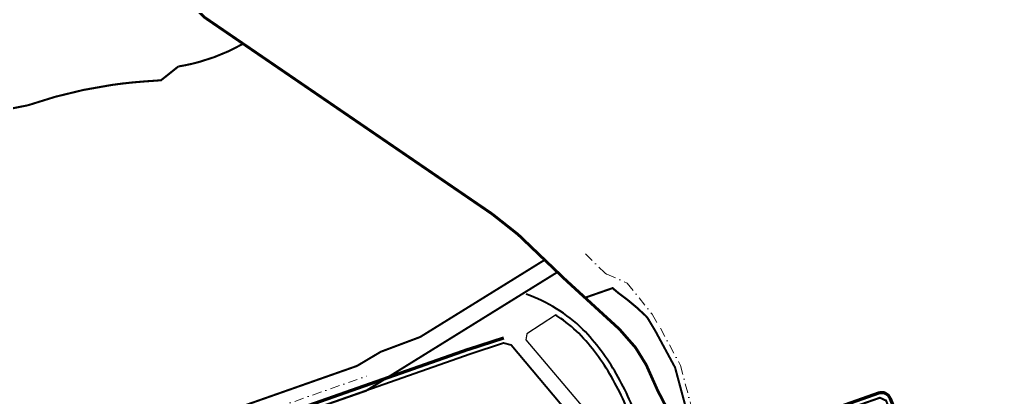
# Model space of a CAD drawing. Header units: millimetres. Extents: x 583747 to 597033, y 2304962 to 2309584.
# Drawn here: x 592154 to 593190, y 2308222 to 2308623 of the extents above; entities that cross this region are included whole.
import ezdxf

# ---------------------------------------------------------------- set-up
doc = ezdxf.new("R2010")
doc.units = ezdxf.units.MM
for name, pattern in [('DASHDOT', [1, 0.5, -0.25, 0, -0.25]), ('DASHED', [4.5, 3, -1.5]), ('PHANTOM2', [1.25, 0.625, -0.125, 0.125, -0.125, 0.125, -0.125]), ('RANHGIOI', [10, 6, -1.7, 0.6, -1.7]), ('RGXA', [10.3, 6, -2, 0.3, -2])]:
    doc.linetypes.add(name, pattern=pattern)
for name, color, linetype, lineweight in [('00_bo_sdd', 7, 'Continuous', 30), ('00_o pho', 2, 'RANHGIOI', 13), ('00_tim_duong', 1, 'DASHDOT', 13), ('DUONG', 5, 'Continuous', 80), ('HE', 7, 'Continuous', 40), ('Rgphuong', 5, 'RGXA', 13), ('TREE1', 93, 'Continuous', 13)]:
    doc.layers.add(name, color=color, linetype=linetype, lineweight=lineweight)

# ---------------------------------------------------------------- blocks, each defined once
blk = doc.blocks.new('www')
at = {"layer": '00_bo_sdd'}
blk.add_lwpolyline([(19295.763, 15031.623), (19248.734, 15008.748), (19275.087, 14964.925, 0.01372646), (19296.71, 14977.539, 0.0116811), (19389.574, 15038.231, 0.03129996), (19440.874, 15078.443, 0.07832005), (19466.972, 15110.253, 0.05893769), (19496.093, 15176.706, 0.06194059), (19507.068, 15240.053, 0.06448143), (19504.862, 15267.247, 0.02903071), (19492.636, 15311.807, 0.049328), (19468.568, 15365.07, 0.05929444), (19433.988, 15411.376, 0.04356892), (19411.7, 15429.273, 0.08016133), (19409.093, 15430.467), (19378.742, 15410.947), (19377.761, 15404.421), (19442.262, 15327.945), (19459.505, 15290.746), (19466.827, 15260.778), (19462.988, 15217.923), (19452.371, 15178.895), (19426.642, 15142.098), (19357.616, 15077.199)], format="xyb", close=True, dxfattribs=at)
for points in [[(19318.626, 15389.764), (18978.82, 15270.263)], [(19429.073, 15319.541), (19362.006, 15399.058), (19354.03, 15401.328), (19318.626, 15389.764)], [(19429.073, 15319.541), (19362.006, 15399.058), (19354.03, 15401.328), (19318.626, 15389.764), (19114.462, 15317.965)]]:
    blk.add_lwpolyline(points, dxfattribs=at)
at = {"layer": '00_o pho', "color": 2, "linetype": 'PHANTOM2', "ltscale": 10, "const_width": 2.2}
for points in [[(18701.26, 15208.726), (18923.992, 15286.306), (18971.194, 15296.778), (19198.657, 15376.772), (19223.924, 15391.818), (19265.731, 15407.508), (19368.84, 15471.411), (19397.65, 15489.267), (19369.543, 15516.154), (19342.054, 15537.913), (19078.048, 15718.525, -0.0624397), (19030.898, 15699.081, -0.02691136), (19009.343, 15694.428), (18990.963, 15679.799), (18973.561, 15678.569, 0.01804962), (18938.934, 15674.862, 0.04761991), (18849.818, 15653.251), (18798.498, 15643.159)], [(19567.519, 15257.159), (19535.871, 15375.14), (19515.027, 15413.77), (19507.481, 15426.421, 0.06471877), (19504.654, 15430.011, 0.03882936), (19476.012, 15453.98, -0.02166682), (19475.516, 15454.368), (19469.674, 15459.346), (19440.442, 15449.156), (19455.255, 15435.582), (19476.861, 15415.785), (19494.029, 15396.19), (19505.366, 15377.817), (19517.313, 15350.955), (19527.055, 15332.208)]]:
    blk.add_lwpolyline(points, format="xyb", dxfattribs=at)
blk.add_lwpolyline([(19527.055, 15332.208), (19517.313, 15350.955), (19505.366, 15377.817), (19494.029, 15396.19), (19476.861, 15415.785), (19455.255, 15435.582), (19440.442, 15449.156), (19419.981, 15467.906), (19411.197, 15476.308), (19208.332, 15350.434), (18978.82, 15270.263)], dxfattribs=at)
blk.add_lwpolyline([(19759.561, 15340.043), (19753.032, 15343.042), (19585.213, 15284.314), (19578.226, 15281.939), (19574.788, 15275.501), (19580.024, 15253.361), (19571.472, 15175.886), (19552.87, 15120.515), (19528.326, 15065.403), (19530.78, 15058.875), (19551.477, 15049.822), (19568.859, 15044.91), (19622.098, 14978.95), (19638.489, 14958.641), (19673.699, 14915.019), (19681.094, 14913.754), (19874.001, 15032.795), (19876.446, 15040.081)], close=True, dxfattribs=at)
at = {"layer": '00_tim_duong', "ltscale": 20}
blk.add_lwpolyline([(19440.783, 15495.781), (19461.055, 15475.761, 0.09313016), (19463.505, 15474.109), (19485.221, 15464.73), (19511.433, 15431.551), (19520.266, 15416.744), (19541.505, 15377.381), (19573.42, 15258.406)], format="xyb", dxfattribs=at)
blk.add_lwpolyline([(19440.783, 15495.781), (19461.055, 15475.761, 0.09313016), (19463.505, 15474.109), (19485.221, 15464.73), (19511.433, 15431.551), (19520.266, 15416.744), (19541.505, 15377.381), (19573.42, 15258.406)], format="xyb", dxfattribs=at)
blk.add_lwpolyline([(19440.783, 15495.781), (19461.055, 15475.761, 0.09313016), (19463.505, 15474.109), (19485.221, 15464.73), (19511.433, 15431.551), (19520.266, 15416.744), (19541.505, 15377.381), (19573.42, 15258.406)], format="xyb", dxfattribs=at)
blk.add_lwpolyline([(19440.783, 15495.781), (19461.055, 15475.761, 0.09313016), (19463.505, 15474.109), (19485.221, 15464.73), (19511.433, 15431.551), (19520.266, 15416.744), (19541.505, 15377.381), (19573.42, 15258.406)], format="xyb", dxfattribs=at)
blk.add_lwpolyline([(18693.561, 15184.784), (18962.037, 15279.201), (19208.846, 15365.998)], dxfattribs=at)
blk.add_lwpolyline([(18693.561, 15184.784), (18962.037, 15279.201), (19208.846, 15365.998)], dxfattribs=at)
at = {"layer": 'DUONG'}
for points in [[(19019.748, 15130.672), (18972.061, 15262.491, -0.41683772), (18978.147, 15275.326), (19317.02, 15394.5, -0.00561851), (19317.127, 15394.535), (19354.283, 15406.671)], [(19019.748, 15130.672), (18972.061, 15262.491, -0.41683772), (18978.147, 15275.326), (19317.02, 15394.5, -0.00561851), (19317.127, 15394.535), (19354.283, 15406.671)], [(19771.539, 15323.055), (19764.163, 15342.006, 0.40472066), (19751.521, 15347.811), (19604.559, 15296.047, 0.3920472), (19598.224, 15284.021), (19599.635, 15278.766), (19603.174, 15263.518), (19604.101, 15202.741), (19604.299, 15199.621), (19599.366, 15172.624, 0.44590242), (19606.647, 15163.208), (19689.179, 15157.11)], [(19771.539, 15323.055), (19764.163, 15342.006, 0.40472066), (19751.521, 15347.811), (19604.559, 15296.047, 0.3920472), (19598.224, 15284.021), (19599.635, 15278.766), (19603.174, 15263.518), (19604.101, 15202.741), (19604.299, 15199.621), (19599.366, 15172.624, 0.44590242), (19606.647, 15163.208), (19689.179, 15157.11)]]:
    blk.add_lwpolyline(points, format="xyb", dxfattribs=at)
at = {"layer": 'HE'}
for points in [[(19221.569, 14933.57, 0.04741063), (19299.874, 14972.441, 0.0116811), (19392.973, 15033.287, 0.03129996), (19444.863, 15073.962, 0.07832005), (19472.147, 15107.216, 0.05893769), (19501.833, 15174.96, 0.06194059), (19513.061, 15239.766, 0.06448143), (19510.73, 15268.497, 0.02903071), (19498.32, 15313.727, 0.049328), (19473.766, 15368.066, 0.05943604), (19438.241, 15415.611, 0.10534402), (19377.894, 15452.991, 0.08966275)], [(19218.525, 14938.83, 0.0479382), (19296.71, 14977.539, 0.0116811), (19389.574, 15038.231, 0.03129996), (19440.874, 15078.443, 0.07832005), (19466.972, 15110.253, 0.05893769), (19496.093, 15176.706, 0.06194059), (19507.068, 15240.053, 0.06448143), (19504.862, 15267.247, 0.02903071), (19492.636, 15311.807, 0.049328), (19468.568, 15365.07, 0.05929444), (19433.988, 15411.376, 0.04356892), (19411.7, 15429.273, 0.08016133), (19409.093, 15430.467, 0.08016133)], [(19023.525, 15131.991), (18975.804, 15263.902), (18978.82, 15270.263), (19318.626, 15389.764, -0.00561851), (19318.626, 15389.764), (19354.03, 15401.328), (19362.006, 15399.058), (19429.073, 15319.541)]]:
    blk.add_lwpolyline(points, format="xyb", dxfattribs=at)
at = {"layer": 'Rgphuong', "color": 6, "linetype": 'DASHED', "ltscale": 2, "const_width": 3, "flags": 128}
blk.add_lwpolyline([(18997.213, 16027.896), (19004.115, 15927.16), (19006.1, 15892.225), (19007.716, 15798.464), (19011.559, 15776.793), (19027.419, 15756.059), (19036.502, 15746.947), (19036.502, 15746.947), (19036.502, 15746.947), (19036.502, 15746.947), (19036.502, 15746.947), (19036.502, 15746.947), (19342.054, 15537.913), (19369.543, 15516.154), (19369.543, 15516.154), (19419.981, 15467.906), (19455.255, 15435.582), (19476.861, 15415.785), (19494.029, 15396.19), (19505.366, 15377.817), (19517.313, 15350.955), (19527.055, 15332.208), (19532.709, 15317.17), (19541.256, 15268.199), (19538.038, 15219.659), (19538.023, 15211.506), (19534.643, 15191.18), (19526.327, 15167.395), (19505.609, 15115.552), (19482.819, 15078.603), (19462.029, 15051.558), (19436.481, 15027.775), (19423.435, 15016.979), (19423.435, 15016.979), (19377.334, 14983.012), (19313.316, 14945.042), (19269.184, 14923.485), (19166.135, 14874.158), (19128.382, 14853.927), (19110.987, 14843.698)], dxfattribs=at)
blk.add_lwpolyline([(18997.213, 16027.896), (19004.115, 15927.16), (19006.1, 15892.225), (19007.716, 15798.464), (19011.559, 15776.793), (19027.419, 15756.059), (19036.502, 15746.947), (19036.502, 15746.947), (19036.502, 15746.947), (19036.502, 15746.947), (19036.502, 15746.947), (19036.502, 15746.947), (19342.054, 15537.913), (19369.543, 15516.154), (19369.543, 15516.154), (19419.981, 15467.906), (19455.255, 15435.582), (19476.861, 15415.785), (19494.029, 15396.19), (19505.366, 15377.817), (19517.313, 15350.955), (19527.055, 15332.208), (19532.709, 15317.17), (19541.256, 15268.199), (19538.038, 15219.659), (19538.023, 15211.506), (19534.643, 15191.18), (19526.327, 15167.395), (19505.609, 15115.552), (19482.819, 15078.603), (19462.029, 15051.558), (19436.481, 15027.775), (19423.435, 15016.979), (19423.435, 15016.979), (19377.334, 14983.012), (19313.316, 14945.042), (19269.184, 14923.485), (19166.135, 14874.158), (19128.382, 14853.927), (19110.987, 14843.698)], dxfattribs=at)

msp = doc.modelspace()

# ---------------------------------------------------------------- block references
at = {"layer": 'TREE1'}
msp.add_blockref('www', (573312.5, 2292878.3), dxfattribs=at)

doc.saveas('drawing.dxf')
